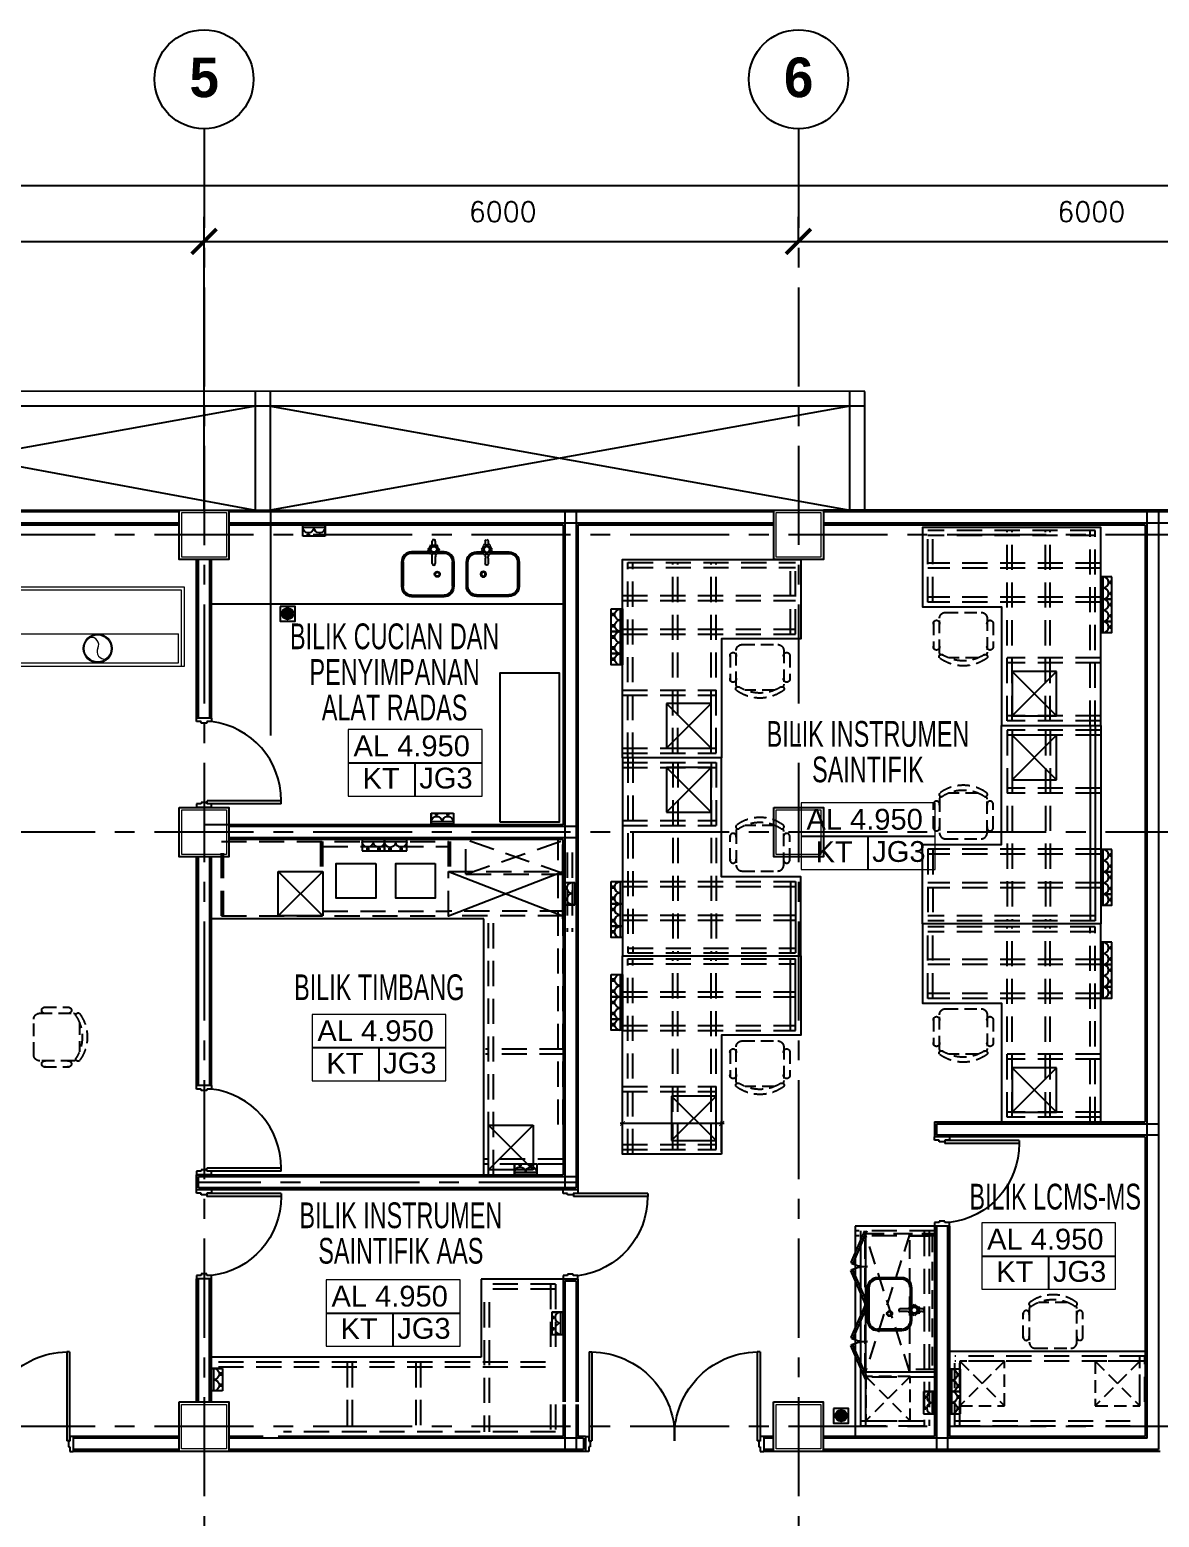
# Model space of a CAD drawing. Header units: millimetres. Extents: x 401562 to 564367, y -269451 to 12039.
# Drawn here: x 492733 to 504133, y -164679 to -149667 of the extents above; entities that cross this region are included whole.
import ezdxf

# ---------------------------------------------------------------- set-up
doc = ezdxf.new("R2010")
doc.units = ezdxf.units.MM
doc.header["$MEASUREMENT"] = 0
for name, pattern in [('CENTER', [2, 1.25, -0.25, 0.25, -0.25]), ('CENTERX2', [4, 2.5, -0.5, 0.5, -0.5]), ('DASHED', [19.05, 12.7, -6.35]), ('HIDDEN', [0.375, 0.25, -0.125])]:
    doc.linetypes.add(name, pattern=pattern)
for name, color, linetype, lineweight in [('A-DOOR', 1, 'Continuous', 9), ('A-FLOR-OTLN', 6, 'Continuous', 9), ('TEXT', 7, 'Continuous', 9)]:
    doc.layers.add(name, color=color, linetype=linetype, lineweight=lineweight)
for name, color, linetype in [('Bomba', 1, 'Continuous'), ('C-door', 1, 'Continuous'), ('D1-winglass', 131, 'Continuous'), ('G-bubble', 7, 'Continuous'), ('G2-text', 3, 'Continuous'), ('GRID', 9, 'Continuous'), ('GRID LINE', 252, 'Continuous'), ('Hatch-wall', 240, 'Continuous'), ('KODING', 7, 'Continuous'), ('LINE', 1, 'Continuous'), ('PERABUT', 7, 'HIDDEN'), ('ROOF1', 7, 'Continuous'), ('SILING', 8, 'Continuous'), ('TANGGA', 7, 'Continuous'), ('VPORT', 2, 'Continuous'), ('WALL', 3, 'Continuous')]:
    doc.layers.add(name, color=color, linetype=linetype)
doc.layers.get('VPORT').off()
doc.styles.add('ARIAL', font='arial.ttf', dxfattribs={"width": 0.65, "height": 1.6})
doc.styles.add('ROMANS', font='romans.shx', dxfattribs={"height": 200})
doc.styles.add('S100-200H', font='romans.shx', dxfattribs={"width": 0.75, "height": 200})
doc.styles.get("Standard").update_dxf_attribs({"font": 'arial.ttf'})
doc.styles.add('TECHNICBOLD', font='teb_____.pfb', dxfattribs={"height": 300})
doc.dimstyles.new('1', dxfattribs={"dimtxt": 200, "dimasz": 100, "dimexe": 50, "dimexo": 25, "dimgap": 50, "dimtad": 0, "dimtoh": 1, "dimdec": 0, "dimzin": 0, "dimdsep": 46, "dimtxsty": 'ARIAL', "dimblk": 'ARCHTICK', "dimcen": 0.09, "dimdle": 50, "dimclrd": 250, "dimclre": 250, "dimclrt": 256, "dimadec": 0, "dimazin": 0, "dimtfac": 1, "dimtdec": 0, "dimtofl": 0, "dimtmove": 0, "dimatfit": 3, "dimfxl": 1, "dimtolj": 1, "dimtzin": 0, "dimarcsym": 0})
doc.dimstyles.new('DIM-100', dxfattribs={"dimtxt": 200, "dimasz": 300, "dimexe": 200, "dimexo": 50, "dimgap": 100, "dimtad": 1, "dimtoh": 1, "dimdec": 0, "dimzin": 0, "dimdsep": 46, "dimtxsty": 'S100-200H', "dimcen": 0.09, "dimclrt": 2, "dimadec": 0, "dimazin": 0, "dimtfac": 1, "dimtdec": 0, "dimtix": 1, "dimtofl": 0, "dimtmove": 0, "dimatfit": 3, "dimfxl": 1, "dimtolj": 1, "dimtzin": 0, "dimarcsym": 0})

# ---------------------------------------------------------------- blocks, each defined once
blk = doc.blocks.new('A$C38130348')
at = {"layer": 'PERABUT', "color": 9, "linetype": 'DASHED', "ltscale": 10}
for p, q in [((437, 603, 163082), (182, 603, 163082)), ((80, 451, 163082), (80, 153, 163082)), ((480, 542, 163082), (140, 542, 163082)), ((540, 122, 163082), (540, 482, 163082)), ((140, 62, 163082), (480, 62, 163082)), ((437, 1, 163082), (182, 1, 163082))]:
    blk.add_line(p, q, dxfattribs=at)
for centre, radius, start, end in [((191, 572, 163082), 31.2, 73.7398, 286.2602), ((429, 572, 163082), 31.2, 253.7398, 106.2602), ((400, 302, 163082), 400, 143.1301, 216.8699), ((444, 302, 163082), 393, 147.5758, 212.4242), ((93, 524, 163082), 21.9, 327.9726, 126.6901), ((140, 482, 163082), 60, 90, 117.5844), ((480, 482, 163082), 60, 0, 90), ((93, 80, 163082), 21.9, 233.3099, 32.0274), ((140, 122, 163082), 60, 242.4156, 270), ((191, 31, 163082), 31.2, 73.7398, 286.2602), ((429, 31, 163082), 31.2, 253.7398, 106.2602), ((480, 122, 163082), 60, 270, 0)]:
    blk.add_arc(centre, radius, start, end, dxfattribs=at)
blk = doc.blocks.new('_ArchTick')
at = {"color": 0, "linetype": 'ByBlock', "const_width": 0.15}
blk.add_lwpolyline([(-0.5, -0.5), (0.5, 0.5)], dxfattribs=at)
blk = doc.blocks.new('*D518')
at = {"color": 250, "lineweight": -2, "ltscale": 250, "transparency": 16777216}
for p, q in [((499741, -160706), (498691, -160706)), ((498716, -160990), (498716, -160681))]:
    blk.add_line(p, q, dxfattribs=at)
at = {"color": 250, "linetype": 'CENTERX2', "lineweight": -2, "ltscale": 250, "transparency": 16777216}
blk.add_line((499716, -160990), (499716, -160681), dxfattribs=at)
at = {"color": 250, "lineweight": -2, "ltscale": 250, "transparency": 16777216, "xscale": 50, "yscale": 50, "zscale": 50, "rotation": 180}
blk.add_blockref('_ArchTick', (498716, -160706), dxfattribs=at)
at = {"color": 250, "lineweight": -2, "ltscale": 250, "transparency": 16777216, "xscale": 50, "yscale": 50, "zscale": 50}
blk.add_blockref('_ArchTick', (499716, -160706), dxfattribs=at)
at = {"ltscale": 250, "transparency": 16777216, "insert": (499216, -160655), "char_height": 1.6, "attachment_point": 5, "style": 'ARIAL'}
blk.add_mtext('\\A1;1000', dxfattribs=at)
blk = doc.blocks.new('900DOOR')
at = {"layer": 'C-door', "color": 12}
for p, q in [((-67, 855), (-67, 105)), ((-37, 855), (-67, 855)), ((-37, 855), (-37, 150)), ((-900, 150), (-865, 150)), ((-900, 150), (-900, 0)), ((-865, 150), (-865, 103)), ((-865, 103), (-850, 103)), ((-865, 47), (-865, 0)), ((-850, 47), (-865, 47)), ((-850, 103), (-850, 47)), ((-37, 105), (-67, 105)), ((-50, 103), (-50, 47)), ((-35, 103), (-50, 103)), ((-50, 47), (-35, 47)), ((-37, 150), (-37, 105)), ((0, 150), (-35, 150)), ((-35, 150), (-35, 103)), ((-35, 47), (-35, 0)), ((-35, 0), (0, 0)), ((0, 150), (0, 150)), ((0, 150), (0, 0)), ((-865, 0), (-900, 0))]:
    blk.add_line(p, q, dxfattribs=at)
at = {"layer": 'Hatch-wall', "color": 1, "ltscale": 2}
blk.add_arc((-72, 54), 799, 89.6306, 173.0743, dxfattribs=at)
blk = doc.blocks.new('A$C759720D0')
at = {"layer": 'PERABUT', "color": 9, "linetype": 'Continuous'}
for p, q in [((228, 531), (472, 531)), ((228, 516), (472, 516)), ((125, 243), (125, 429)), ((140, 237), (140, 429)), ((560, 429), (560, 102)), ((575, 429), (575, 102)), ((54, 221), (15, 221)), ((17, 190), (54, 190)), ((125, 102), (125, 168)), ((140, 102), (140, 174)), ((243, 221), (189, 221)), ((189, 190), (243, 190)), ((472, 15), (228, 15)), ((472, 0), (228, 0))]:
    blk.add_line(p, q, dxfattribs=at)
at = {"layer": 'PERABUT', "color": 9, "linetype": 'Continuous', "extrusion": (0, 0, -1)}
for centre, major_axis, start_param, end_param in [((228, 429), (-93.7, 41.6), -0.412331, 1.152921), ((228, 429), (61.8, 61.8), 3.926991, 5.497787), ((472, 429), (-72.5, 72.5), 0.785398, 2.356194), ((472, 429), (-61.8, 61.8), 0.785398, 2.356194), ((15, 205), (10.7, 10.7), 3.926991, 5.497787), ((15, 205), (10.7, 10.7), 2.230698, 3.801495), ((40, 310), (53.5, 53.5), 1.437805, 2.227387), ((-20, 205), (53.5, 53.5), 0.390607, 1.180189), ((40, 101), (-59.5, 46.7), 1.034013, 1.823595), ((100, 205), (24.7, 24.7), 2.356194490132813, 8.6393797973124), ((100, 205), (-20.6, 20.6), 3.926991, 10.210176), ((161, 310), (53.5, 53.5), 2.485002, 3.274584), ((161, 101), (68.3, 32.5), 4.238087, 5.027669), ((221, 205), (-53.5, 53.5), 5.102996, 5.892578), ((183, 329), (13, 108), 2.967954, 3.350417), ((183, 82), (107, 20), 4.56448, 4.946943), ((243, 205), (10.7, 10.7), -0.785398, 2.356194), ((350, 170), (19.1, 19.1), 2.356194489958796, 8.639379797138382), ((350, 170), (14.1, 14.1), 2.356194490057891, 8.639379797237478), ((228, 102), (-102, 7), 4.645773, 6.214994), ((228, 102), (61.8, 61.8), 2.356194, 3.926991), ((472, 102), (-72.5, 72.5), 2.356194, 3.926991), ((472, 102), (-61.8, 61.8), 2.356194, 3.926991)]:
    blk.add_ellipse(centre, major_axis=major_axis, ratio=1, start_param=start_param, end_param=end_param, dxfattribs=at)
blk = doc.blocks.new('A$C1B260A29')
at = {"color": 251, "linetype": 'DASHED', "ltscale": 200}
for p, q in [((450, 450), (0, 450)), ((450, 0), (0, 450)), ((0, 0), (450, 450)), ((0, 450), (0, 0)), ((450, 0), (450, 450)), ((0, 0), (450, 0))]:
    blk.add_line(p, q, dxfattribs=at)
blk = doc.blocks.new('A$C1D291586')
at = {"color": 141}
for p, q in [((147, 564, 163082), (34, 564, 163082)), ((34, 564, 163082), (34, 338, 163082)), ((56, 564, 163082), (56, 338, 163082)), ((113, 507, 163082), (147, 507, 163082)), ((130, 525, 163082), (130, 490, 163082)), ((147, 338, 163082), (147, 564, 163082)), ((34, 338, 163082), (147, 338, 163082)), ((147, 338, 163082), (34, 338, 163082)), ((34, 338, 163082), (34, 113, 163082)), ((56, 338, 163082), (56, 113, 163082)), ((113, 394, 163082), (147, 394, 163082)), ((130, 412, 163082), (130, 377, 163082)), ((147, 113, 163082), (147, 338, 163082)), ((113, 282, 163082), (147, 282, 163082)), ((113, 169, 163082), (147, 169, 163082)), ((130, 299, 163082), (130, 264, 163082)), ((130, 187, 163082), (130, 152, 163082)), ((34, 113, 163082), (147, 113, 163082)), ((56, 113, 163082), (56, 0, 163082)), ((113, 56, 163082), (147, 56, 163082)), ((130, 74, 163082), (130, 39, 163082))]:
    blk.add_line(p, q, dxfattribs=at)
at = {"color": 141, "elevation": 163082}
blk.add_lwpolyline([(34, 0), (147, 0), (147, 113), (34, 113)], close=True, dxfattribs=at)
at = {"color": 141}
for centre in [(56, 507, 163082), (56, 394, 163082), (56, 282, 163082), (56, 169, 163082), (56, 56, 163082)]:
    blk.add_arc(centre, 56.4, 270, 90, dxfattribs=at)
blk = doc.blocks.new('A$C22D05862')
at = {"color": 141}
for p, q in [((0, 34, 163082), (0, 147, 163082)), ((0, 147, 163082), (225, 147, 163082)), ((225, 56, 163082), (0, 56, 163082)), ((225, 34, 163082), (0, 34, 163082)), ((74, 130, 163082), (39, 130, 163082)), ((56, 113, 163082), (56, 147, 163082)), ((187, 130, 163082), (152, 130, 163082)), ((169, 113, 163082), (169, 147, 163082)), ((225, 34, 163082), (225, 147, 163082)), ((225, 147, 163082), (451, 147, 163082)), ((225, 147, 163082), (225, 34, 163082)), ((451, 56, 163082), (225, 56, 163082)), ((451, 34, 163082), (225, 34, 163082)), ((299, 130, 163082), (264, 130, 163082)), ((282, 113, 163082), (282, 147, 163082)), ((412, 130, 163082), (377, 130, 163082)), ((394, 113, 163082), (394, 147, 163082)), ((451, 147, 163082), (451, 34, 163082))]:
    blk.add_line(p, q, dxfattribs=at)
for centre in [(56, 56, 163082), (169, 56, 163082), (282, 56, 163082), (394, 56, 163082)]:
    blk.add_arc(centre, 56.4, 0, 180, dxfattribs=at)
blk = doc.blocks.new('A$C3B5D5729')
at = {"color": 141}
for p, q in [((113, 225, 288527), (0, 225, 288527)), ((0, 225, 288527), (0, 0, 288527)), ((0, 225, 288527), (113, 225, 288527)), ((34, 169, 288527), (0, 169, 288527)), ((17, 152, 288527), (17, 186, 288527)), ((90, 0, 288527), (90, 225, 288527)), ((113, 0, 288527), (113, 225, 288527)), ((34, 56, 288527), (0, 56, 288527)), ((17, 39, 288527), (17, 74, 288527)), ((0, 0, 288527), (113, 0, 288527))]:
    blk.add_line(p, q, dxfattribs=at)
for centre in [(90, 169, 288527), (90, 56, 288527)]:
    blk.add_arc(centre, 56.4, 90, 270, dxfattribs=at)
blk = doc.blocks.new('A$C2DE34CE9')
at = {"color": 8, "linetype": 'DASHED', "ltscale": 10}
for p, q in [((450, 450, -46000), (0, 450, -46000)), ((0, 450, -46000), (450, 0, -46000)), ((450, 450, -46000), (0, 0, -46000)), ((0, 450, -46000), (0, 0, -46000)), ((450, 0, -46000), (450, 450, -46000)), ((0, 0, -46000), (450, 0, -46000))]:
    blk.add_line(p, q, dxfattribs=at)
blk = doc.blocks.new('A$C6EEF3350')
at = {"color": 8, "linetype": 'DASHED', "ltscale": 15}
for p, q in [((0, 0, 288527), (0, 1400, 288527)), ((0, 1400, 288527), (700, 1400, 288527)), ((450, 1400, 288527), (0, 0, 288527)), ((450, 0, 288527), (0, 1400, 288527)), ((450, 0, 288527), (450, 1400, 288527)), ((450, 1375, 288527), (700, 1375, 288527)), ((675, 1400, 288527), (675, 0, 288527)), ((700, 1400, 288527), (700, 0, 288527)), ((700, 0, 288527), (0, 0, 288527)), ((700, 25, 288527), (450, 25, 288527))]:
    blk.add_line(p, q, dxfattribs=at)
blk = doc.blocks.new('P9')
at = {"layer": 'C-door', "color": 12}
for p, q in [((532183, 332523), (533083, 332523)), ((532183, 332523), (532183, 332493)), ((533038, 332560), (533038, 332560)), ((533038, 332560), (533188, 332560)), ((533038, 332560), (533038, 332525)), ((533038, 332525), (533085, 332525)), ((533083, 332523), (533083, 332493)), ((533085, 332525), (533085, 332510)), ((533141, 332525), (533188, 332525)), ((533141, 332510), (533141, 332525)), ((533188, 332525), (533188, 332560)), ((532183, 332493), (533083, 332493)), ((533085, 332510), (533141, 332510)), ((532183, 330827), (533083, 330827)), ((532183, 330797), (532183, 330827)), ((532183, 330797), (533083, 330797)), ((533038, 330760), (533038, 330795)), ((533038, 330795), (533085, 330795)), ((533038, 330760), (533038, 330760)), ((533038, 330760), (533188, 330760)), ((533083, 330797), (533083, 330827)), ((533085, 330810), (533141, 330810)), ((533085, 330795), (533085, 330810)), ((533085, 330795), (533085, 330810)), ((533141, 330810), (533141, 330795)), ((533141, 330795), (533188, 330795)), ((533188, 330795), (533188, 330760))]:
    blk.add_line(p, q, dxfattribs=at)
at = {"layer": 'Hatch-wall', "color": 1, "ltscale": 2}
for centre, start, end in [((533034, 332510), 181.13, 273.2981), ((533034, 330810), 86.7019, 178.87)]:
    blk.add_arc(centre, 851, start, end, dxfattribs=at)
blk = doc.blocks.new('A$C5EC43A5D')
at = {"layer": 'A-DOOR', "color": 1, "ltscale": 250}
for p, q in [((1800, 800, 163082), (0, 800, 163082)), ((0, 800, 163082), (0, 0, 163082)), ((32, 800, 163082), (32, 32, 163082)), ((1739, 765, 163082), (61, 765, 163082)), ((61, 765, 163082), (61, 474, 163082)), ((1739, 765, 163082), (1739, 474, 163082)), ((1767, 800, 163082), (1767, 32, 163082)), ((1800, 800, 163082), (1800, 0, 163082)), ((1739, 474, 163082), (61, 474, 163082)), ((32, 32, 163082), (1767, 32, 163082)), ((0, 0, 163082), (1800, 0, 163082))]:
    blk.add_line(p, q, dxfattribs=at)
at = {"layer": 'A-DOOR', "color": 9, "ltscale": 250}
for radius in [146, 136]:
    blk.add_circle((876, 620, 163082), radius, dxfattribs=at)
for centre, start, end in [((807, 652, 163082), 332.9031, 100.2852), ((941, 583, 163082), 152.9031, 280.2852)]:
    blk.add_arc(centre, 75.3, start, end, dxfattribs=at)
blk = doc.blocks.new('*D519')
at = {"layer": 'Bomba', "color": 1, "lineweight": -2, "ltscale": 75, "transparency": 16777216}
for p, q in [((468393, -154265), (468393, -150988)), ((520592, -154265), (520592, -150988)), ((468143, -151238), (520842, -151238))]:
    blk.add_line(p, q, dxfattribs=at)
at = {"layer": 'Bomba', "color": 1, "lineweight": -2, "ltscale": 75, "transparency": 16777216, "xscale": 250, "yscale": 250, "zscale": 250, "rotation": 180}
blk.add_blockref('_ArchTick', (468393, -151238), dxfattribs=at)
at = {"layer": 'Bomba', "color": 1, "lineweight": -2, "ltscale": 75, "transparency": 16777216, "xscale": 250, "yscale": 250, "zscale": 250}
blk.add_blockref('_ArchTick', (520592, -151238), dxfattribs=at)
at = {"layer": 'Bomba', "color": 3, "ltscale": 75, "transparency": 16777216, "insert": (488416, -150938), "char_height": 200, "width": 885.71, "attachment_point": 5, "style": 'ROMANS'}
blk.add_mtext('\\A1;52200', dxfattribs=at)
blk = doc.blocks.new('*D528')
at = {"layer": 'Bomba', "color": 1, "lineweight": -2, "ltscale": 75, "transparency": 16777216}
for p, q in [((494492, -151804), (494492, -151554)), ((500492, -151804), (500492, -151554)), ((494242, -151804), (500742, -151804))]:
    blk.add_line(p, q, dxfattribs=at)
at = {"layer": 'Bomba', "color": 1, "lineweight": -2, "ltscale": 75, "transparency": 16777216, "xscale": 250, "yscale": 250, "zscale": 250, "rotation": 180}
blk.add_blockref('_ArchTick', (494492, -151804), dxfattribs=at)
at = {"layer": 'Bomba', "color": 1, "lineweight": -2, "ltscale": 75, "transparency": 16777216, "xscale": 250, "yscale": 250, "zscale": 250}
blk.add_blockref('_ArchTick', (500492, -151804), dxfattribs=at)
at = {"layer": 'Bomba', "color": 3, "ltscale": 75, "transparency": 16777216, "insert": (497507, -151504), "char_height": 200, "attachment_point": 5, "style": 'ROMANS'}
blk.add_mtext('\\A1;6000', dxfattribs=at)
blk = doc.blocks.new('*D529')
at = {"layer": 'Bomba', "color": 1, "lineweight": -2, "ltscale": 75, "transparency": 16777216}
for p, q in [((506492, -151297), (506492, -152054)), ((500492, -151576), (500492, -151554)), ((500242, -151804), (506742, -151804))]:
    blk.add_line(p, q, dxfattribs=at)
at = {"layer": 'Bomba', "color": 1, "lineweight": -2, "ltscale": 75, "transparency": 16777216, "xscale": 250, "yscale": 250, "zscale": 250, "rotation": 180}
blk.add_blockref('_ArchTick', (500492, -151804), dxfattribs=at)
at = {"layer": 'Bomba', "color": 1, "lineweight": -2, "ltscale": 75, "transparency": 16777216, "xscale": 250, "yscale": 250, "zscale": 250}
blk.add_blockref('_ArchTick', (506492, -151804), dxfattribs=at)
at = {"layer": 'Bomba', "color": 3, "ltscale": 75, "transparency": 16777216, "insert": (503447, -151504), "char_height": 200, "attachment_point": 5, "style": 'ROMANS'}
blk.add_mtext('\\A1;6000', dxfattribs=at)
blk = doc.blocks.new('*D640')
at = {"layer": 'Bomba', "color": 1, "lineweight": -2, "ltscale": 75, "transparency": 16777216}
for p, q in [((488493, -154265), (488493, -151554)), ((494492, -154515), (494492, -151554)), ((488243, -151804), (494742, -151804))]:
    blk.add_line(p, q, dxfattribs=at)
at = {"layer": 'Bomba', "color": 1, "lineweight": -2, "ltscale": 75, "transparency": 16777216, "xscale": 250, "yscale": 250, "zscale": 250, "rotation": 180}
blk.add_blockref('_ArchTick', (488493, -151804), dxfattribs=at)
at = {"layer": 'Bomba', "color": 1, "lineweight": -2, "ltscale": 75, "transparency": 16777216, "xscale": 250, "yscale": 250, "zscale": 250}
blk.add_blockref('_ArchTick', (494492, -151804), dxfattribs=at)
at = {"layer": 'Bomba', "color": 3, "ltscale": 75, "transparency": 16777216, "insert": (491507, -151504), "char_height": 200, "width": 695.24, "attachment_point": 5, "style": 'ROMANS'}
blk.add_mtext('\\A1;6000', dxfattribs=at)

msp = doc.modelspace()

# ---------------------------------------------------------------- hatches: boundary and pattern name
at = {"layer": 'ROOF1'}
h = msp.add_hatch(dxfattribs=at)
h.set_pattern_fill('ANSI31', color=9, scale=100, angle=450, style=0)
h.set_pattern_definition([(315, (474711.988, -112768.515), (8.8388348, 8.8388348), [])])
edge = h.paths.add_edge_path()
edge.add_arc((495336.1, -155560.3), 50, 0, 360)
h = msp.add_hatch(dxfattribs=at)
h.set_pattern_fill('ANSI31', color=9, scale=100, angle=450, style=0)
h.set_pattern_definition([(315, (480298.41, -120862.108), (8.8388348, 8.8388348), [])])
edge = h.paths.add_edge_path()
edge.add_arc((500922.5, -163653.9), 50, 0, 360)

# ---------------------------------------------------------------- linework, layer by layer
at = {"color": 9, "linetype": 'DASHED', "ltscale": 20}
for p, q in [((503487.2, -154719.8), (501797.2, -154719.8)), ((501797.2, -155442.6), (501797.2, -154719.8)), ((503487.2, -154769.8), (501797.2, -154769.8)), ((501847.2, -155442.6), (501847.2, -154719.8)), ((502597.2, -156642.6), (502597.2, -154719.8)), ((502647.2, -156642.6), (502647.2, -154719.8)), ((502983.8, -156642.6), (502983.8, -154719.8)), ((503033.8, -156642.6), (503033.8, -154719.8)), ((503437.2, -156689.8), (503437.2, -154719.8)), ((503487.2, -156689.8), (503487.2, -154719.8)), ((498770.6, -155044.9), (500460.6, -155044.9)), ((498770.6, -157014.9), (498770.6, -155044.9)), ((498820.6, -157014.9), (498820.6, -155044.9)), ((499224, -156967.7), (499224, -155044.9)), ((499274, -156967.7), (499274, -155044.9)), ((499610.6, -156967.7), (499610.6, -155044.9)), ((499660.6, -156967.7), (499660.6, -155044.9)), ((500410.6, -155767.7), (500410.6, -155044.9)), ((500460.6, -155767.7), (500460.6, -155044.9)), ((503542.2, -155052.1), (501797.2, -155052.1)), ((498770.6, -155094.9), (500460.6, -155094.9)), ((503542.2, -155102.1), (501797.2, -155102.1)), ((498715.6, -155377.2), (500460.6, -155377.2)), ((498715.6, -155427.2), (500460.6, -155427.2)), ((503542.2, -155392.6), (501797.2, -155392.6)), ((503542.2, -155442.6), (501797.2, -155442.6)), ((498715.6, -155717.7), (500460.6, -155717.7)), ((498715.6, -155767.7), (500460.6, -155767.7)), ((503542.2, -156006.9), (502597.2, -156006.9)), ((503542.2, -156056.9), (502597.2, -156056.9)), ((498715.6, -156332), (499660.6, -156332)), ((498715.6, -156382), (499660.6, -156382)), ((503542.2, -156592.6), (502597.2, -156592.6)), ((503542.2, -156642.6), (502597.2, -156642.6)), ((502597.2, -156737.1), (502597.2, -158659.8)), ((503542.2, -156737.1), (502597.2, -156737.1)), ((503542.2, -156787.1), (502597.2, -156787.1)), ((502647.2, -156737.1), (502647.2, -158659.8)), ((502983.8, -156737.1), (502983.8, -158659.8)), ((503033.8, -156737.1), (503033.8, -158659.8)), ((498715.6, -156917.7), (499660.6, -156917.7)), ((498715.6, -156967.7), (499660.6, -156967.7)), ((498770.5, -157014.9), (498770.5, -158984.9)), ((498820.5, -157014.9), (498820.5, -158984.9)), ((498715.5, -157062.2), (499660.5, -157062.2)), ((498715.5, -157112.2), (499660.5, -157112.2)), ((499223.9, -157062.2), (499223.9, -158984.9)), ((499273.9, -157062.2), (499273.9, -158984.9)), ((499610.5, -157062.2), (499610.5, -158984.9)), ((499660.5, -157062.2), (499660.5, -158984.9)), ((503542.2, -157322.8), (502597.2, -157322.8)), ((503542.2, -157372.8), (502597.2, -157372.8)), ((498715.5, -157647.9), (499660.5, -157647.9)), ((498715.5, -157697.9), (499660.5, -157697.9)), ((494667.2, -157860.5), (496959.5, -157860.5)), ((494667.2, -158611.4), (494667.2, -157860.5)), ((494687.2, -158611.4), (494687.2, -157860.5)), ((495669.7, -158110.3), (495669.7, -157860.5)), ((495689.7, -158110.3), (495689.7, -157860.5)), ((495689.7, -157910.5), (496959.5, -157910.5)), ((496959.5, -158110.3), (496959.5, -157860.5)), ((496979.5, -158110.3), (496979.5, -157860.5)), ((498134.7, -158190.7), (497134.7, -157840.7)), ((497134.7, -158190.7), (498134.7, -157840.7)), ((497134.7, -158190.7), (497134.7, -157840.7)), ((498065.2, -160715.9), (498065.2, -157840.3)), ((498115.2, -160715.9), (498115.2, -157840.3)), ((498157.2, -157971.7), (498157.2, -158771.7)), ((498207.2, -157971.7), (498207.2, -158771.7)), ((503542.2, -157937.1), (501797.2, -157937.1)), ((501797.2, -157937.1), (501797.2, -158659.8)), ((503542.2, -157987.1), (501797.2, -157987.1)), ((501847.2, -157937.1), (501847.2, -158659.8)), ((497134.7, -158190.7), (498134.7, -158190.7)), ((498715.5, -158262.2), (500460.5, -158262.2)), ((498715.5, -158312.2), (500460.5, -158312.2)), ((503542.2, -158277.6), (501797.2, -158277.6)), ((503542.2, -158327.6), (501797.2, -158327.6)), ((494667.2, -158611.4), (496959.5, -158611.4)), ((495689.7, -158561.4), (496959.5, -158561.4)), ((498134.9, -158561.4), (496959.5, -158561.4)), ((497363.8, -161223.8), (497363.8, -158561)), ((497413.8, -161223.9), (497413.8, -158561)), ((498715.5, -158602.7), (500460.5, -158602.7)), ((498715.5, -158652.7), (500460.5, -158652.7)), ((503487.2, -158609.8), (501797.2, -158609.8)), ((503487.2, -158659.8), (501797.2, -158659.8)), ((503487.2, -158719.8), (501797.2, -158719.8)), ((501797.2, -159442.6), (501797.2, -158719.8)), ((503487.2, -158769.8), (501797.2, -158769.8)), ((501847.2, -159442.6), (501847.2, -158719.8)), ((502597.2, -160642.6), (502597.2, -158719.8)), ((502647.2, -160642.6), (502647.2, -158719.8)), ((502983.8, -160642.6), (502983.8, -158719.8)), ((503033.8, -160642.6), (503033.8, -158719.8)), ((503437.2, -160689.8), (503437.2, -158719.8)), ((503487.2, -160689.8), (503487.2, -158719.8)), ((498770.5, -158934.9), (500460.5, -158934.9)), ((498770.5, -158984.9), (500460.5, -158984.9)), ((498770.5, -159044.9), (500460.5, -159044.9)), ((498770.5, -161014.9), (498770.5, -159044.9)), ((498770.5, -159094.9), (500460.5, -159094.9)), ((498820.5, -161014.9), (498820.5, -159044.9)), ((499223.9, -160967.7), (499223.9, -159044.9)), ((499273.9, -160967.7), (499273.9, -159044.9)), ((499610.5, -160967.7), (499610.5, -159044.9)), ((499660.5, -160967.7), (499660.5, -159044.9)), ((503542.2, -159052.1), (501797.2, -159052.1)), ((503542.2, -159102.1), (501797.2, -159102.1)), ((498715.5, -159377.2), (500460.5, -159377.2)), ((498715.5, -159427.2), (500460.5, -159427.2)), ((503542.2, -159392.6), (501797.2, -159392.6)), ((503542.2, -159442.6), (501797.2, -159442.6)), ((498715.5, -159717.7), (500460.5, -159717.7)), ((498715.5, -159767.7), (500460.5, -159767.7)), ((498132.2, -159955.6), (497332.2, -159955.6)), ((498132.2, -160005.6), (497332.2, -160005.6)), ((503542.2, -160006.9), (502597.2, -160006.9)), ((503542.2, -160056.9), (502597.2, -160056.9)), ((498715.5, -160332), (499660.5, -160332)), ((498715.5, -160382), (499660.5, -160382)), ((503542.2, -160592.6), (502597.2, -160592.6)), ((503542.2, -160642.6), (502597.2, -160642.6)), ((498715.5, -160917.7), (499660.5, -160917.7)), ((498113.8, -161067.2), (497313.8, -161067.2)), ((498715.5, -160967.7), (499660.5, -160967.7)), ((498113.8, -161117.2), (497313.8, -161117.2)), ((501760.6, -161790.3), (501760.6, -163757.8)), ((501810.6, -161790.3), (501810.6, -163757.8)), ((497990.6, -162326.2), (497990.6, -163040)), ((498040.6, -162326.2), (498040.6, -163040)), ((497319.3, -162509.7), (497319.3, -163817.7)), ((497369.3, -162509.7), (497369.3, -163817.7)), ((495937.5, -163114.6), (495937.5, -163817.7)), ((495987.5, -163114.6), (495987.5, -163817.7)), ((496628.4, -163114.6), (496628.4, -163817.7)), ((496678.4, -163114.6), (496678.4, -163817.7)), ((502070.6, -163757.8), (502070.6, -163055)), ((502120.6, -163757.8), (502120.6, -163055)), ((503936.3, -163514.9), (503936.3, -163055)), ((503986.3, -163514.9), (503986.3, -163055)), ((497990.6, -163540), (497990.6, -163864.9)), ((498040.6, -163540), (498040.6, -163864.9)), ((501120.6, -163707.8), (501810.6, -163707.8)), ((501120.6, -163757.8), (501810.6, -163757.8)), ((502070.6, -163707.8), (503841.2, -163707.8)), ((502070.6, -163757.8), (503841.2, -163757.8))]:
    msp.add_line(p, q, dxfattribs=at)
at = {"color": 9, "linetype": 'DASHED', "ltscale": 250}
for p, q in [((503437.2, -156689.8), (503437.2, -158659.8)), ((503487.2, -156689.8), (503487.2, -158659.8)), ((500410.5, -158262.2), (500410.5, -158984.9)), ((500460.5, -158262.2), (500460.5, -158984.9)), ((500410.5, -159767.7), (500410.5, -159044.9)), ((500460.5, -159767.7), (500460.5, -159044.9))]:
    msp.add_line(p, q, dxfattribs=at)
at = {"color": 251, "linetype": 'DASHED', "ltscale": 250}
for p, q in [((496959.5, -158110.3), (496959.5, -157860.5)), ((498114.6, -158641.3), (498114.6, -157890.4)), ((496959.5, -158611.4), (498114.6, -158161.4)), ((496959.5, -158161.4), (498114.6, -158611.4)), ((501170.6, -163757.8), (501170.6, -161790.3))]:
    msp.add_line(p, q, dxfattribs=at)
at = {"color": 9}
for p, q in [((501159.6, -161790.3), (501021.3, -162109.8)), ((501182.4, -161790.3), (501040.5, -162118.1)), ((501120.6, -163757.8), (501120.6, -161790.3)), ((501040.5, -162118.1), (501021.3, -162109.8)), ((501040.5, -162182.4), (501021.3, -162190.7)), ((501167.7, -162528.7), (501021.3, -162190.7)), ((501186.8, -162520.5), (501040.5, -162182.4)), ((501167.7, -162528.7), (501021.3, -162866.7)), ((501186.8, -162537), (501040.5, -162875)), ((501167.7, -162528.7), (501186.8, -162520.5)), ((501167.7, -162528.7), (501186.8, -162537)), ((501040.5, -162875), (501021.3, -162866.7)), ((501040.5, -162939.4), (501021.3, -162947.7)), ((501167.7, -163285.7), (501021.3, -162947.7)), ((501186.8, -163277.4), (501040.5, -162939.4)), ((501167.7, -163285.7), (501186.8, -163277.4))]:
    msp.add_line(p, q, dxfattribs=at)
at = {"color": 9, "linetype": 'DASHED', "ltscale": 20}
msp.add_lwpolyline([(496959.5, -158611.4), (496959.5, -158161.4), (498114.6, -158161.4), (498114.6, -158611.4)], close=True, dxfattribs=at)
for points in [[(501865.6, -161790.3), (501065.6, -161790.3)], [(501865.6, -161840.3), (501065.6, -161840.3)], [(498040.6, -162326.2), (497319.3, -162326.2)], [(498040.6, -162376.2), (497319.3, -162376.2)], [(497940, -163114.6), (494566.9, -163114.6)], [(497940, -163164.6), (494566.9, -163164.6)], [(503986.3, -163055), (502070.6, -163055)], [(503986.3, -163105), (502070.6, -163105)], [(501865.6, -163264.9), (501120.6, -163264.9)], [(498040.6, -163817.7), (495294.5, -163817.7)]]:
    msp.add_lwpolyline(points, dxfattribs=at)
at = {"color": 251, "linetype": 'DASHED', "ltscale": 250}
msp.add_lwpolyline([(501865.6, -163214.9), (501120.6, -163214.9)], dxfattribs=at)
at = {"color": 9}
for centre, start, end in [((501186.8, -161759.3), 246.5897, 270), ((501186.8, -162541.3), 90, 113.4103), ((501186.8, -162516.2), 246.5897, 270), ((501186.8, -163298.2), 90, 113.4103)]:
    msp.add_arc(centre, 391, start, end, dxfattribs=at)
at = {"layer": 'A-FLOR-OTLN', "color": 6, "linetype": 'Continuous', "ltscale": 12}
for points in [[(494267, -154539.9), (494718.1, -154539.9), (494718.1, -154989.9), (494267, -154989.9)], [(500267, -154539.9), (500718.1, -154539.9), (500718.1, -154989.9), (500267, -154989.9)], [(500267, -154539.9), (500718.1, -154539.9), (500718.1, -154989.9), (500267, -154989.9)], [(494267, -157539.9), (494718.1, -157539.9), (494718.1, -157989.9), (494267, -157989.9)], [(500267, -157539.9), (500718.1, -157539.9), (500718.1, -157989.9), (500267, -157989.9)], [(500267, -157539.9), (500718.1, -157539.9), (500718.1, -157989.9), (500267, -157989.9)], [(494266.3, -163539.9), (494717.4, -163539.9), (494717.4, -163989.9), (494266.3, -163989.9)], [(500266.3, -163540), (500717.4, -163540), (500717.4, -163990), (500266.3, -163990)]]:
    msp.add_lwpolyline(points, close=True, dxfattribs=at)
at = {"layer": 'G-bubble'}
for centre in [(494492, -150167.5), (500492, -150167.4)]:
    msp.add_circle(centre, 500, dxfattribs=at)
at = {"layer": 'GRID', "linetype": 'CENTER', "ltscale": 800}
for p, q in [((494492, -150667.4), (494491.7, -178764.9)), ((500492, -150667.3), (500491.7, -178764.9)), ((520591.9, -154764.9), (451392.6, -154764.9)), ((520591.9, -157764.9), (451392.6, -157764.9)), ((498265.2, -161301.2), (494434.9, -161301.2)), ((520591.9, -163764.9), (451392.6, -163764.9))]:
    msp.add_line(p, q, dxfattribs=at)
at = {"layer": 'GRID'}
for p, q in [((495011.9, -153466.4), (489161.7, -154514.9)), ((489161.9, -153437.5), (495011.8, -154514.9)), ((495161.8, -153466.4), (501011.7, -154514.9)), ((501011.8, -153466.9), (495161.8, -154514.9))]:
    msp.add_line(p, q, dxfattribs=at)
at = {"layer": 'GRID LINE', "color": 4, "ltscale": 250}
for p, q in [((497315.2, -158640.3), (494567.2, -158640.3)), ((497313.8, -158640.3), (497313.8, -161223.8)), ((501865.6, -161740.3), (501065.6, -161740.3)), ((501065.6, -161740.3), (501065.6, -163882.9)), ((498115.2, -162276.2), (497289.3, -162276.2)), ((497289.3, -162276.2), (497289.3, -163064.6)), ((503992.2, -163005.1), (502015.6, -163005.1)), ((497289.3, -163064.6), (494566.9, -163064.6))]:
    msp.add_line(p, q, dxfattribs=at)
for points in [[(502542.2, -156689.8), (503542.2, -156689.8), (503542.2, -154689.8), (501742.2, -154689.8), (501742.2, -155489.8), (502542.2, -155489.8)], [(499715.6, -157014.9), (498715.6, -157014.9), (498715.6, -155014.9), (500515.6, -155014.9), (500515.6, -155814.9), (499715.6, -155814.9)], [(497478.5, -157659.9), (498078.5, -157659.9), (498078.5, -156159.9), (497478.5, -156159.9)], [(502542.2, -156689.8), (503542.2, -156689.8), (503542.2, -158689.8), (501742.2, -158689.8), (501742.2, -157889.8), (502542.2, -157889.8)], [(499715.5, -157014.9), (498715.5, -157014.9), (498715.5, -159014.9), (500515.5, -159014.9), (500515.5, -158214.9), (499715.5, -158214.9)], [(502542.2, -160689.8), (503542.2, -160689.8), (503542.2, -158689.8), (501742.2, -158689.8), (501742.2, -159489.8), (502542.2, -159489.8)], [(499715.5, -161014.9), (498715.5, -161014.9), (498715.5, -159014.9), (500515.5, -159014.9), (500515.5, -159814.9), (499715.5, -159814.9)]]:
    msp.add_lwpolyline(points, close=True, dxfattribs=at)
msp.add_lwpolyline([(498115.2, -155464.9), (498115.2, -155464.9), (498115.2, -155464.9), (498115.2, -155464.9), (494567.2, -155464.9)], dxfattribs=at)
at = {"layer": 'KODING', "color": 1, "linetype": 'Continuous'}
for p, q in [((495947.8, -157065.3), (497298.3, -157065.3)), ((496623, -157400.6), (496623, -157065.3)), ((500519.3, -157806), (501869.8, -157806)), ((501194.5, -158141.3), (501194.5, -157806)), ((495583, -159940.2), (496933.5, -159940.2)), ((496258.2, -160275.5), (496258.2, -159940.2)), ((502342.8, -162043.6), (503693.2, -162043.6)), ((503018, -162378.9), (503018, -162043.6)), ((495725.3, -162618.7), (497075.8, -162618.7)), ((496400.5, -162954), (496400.5, -162618.7))]:
    msp.add_line(p, q, dxfattribs=at)
at = {"layer": 'KODING', "color": 7, "linetype": 'Continuous', "lineweight": 20}
for points in [[(497298.3, -157400.6), (497298.3, -156730), (495947.8, -156730), (495947.8, -157400.6)], [(501869.8, -158141.3), (501869.8, -157470.7), (500519.3, -157470.7), (500519.3, -158141.3)], [(496933.5, -160275.5), (496933.5, -159604.9), (495583, -159604.9), (495583, -160275.5)], [(503693.2, -162378.9), (503693.2, -161708.3), (502342.8, -161708.3), (502342.8, -162378.9)], [(497075.8, -162954), (497075.8, -162283.4), (495725.3, -162283.4), (495725.3, -162954)]]:
    msp.add_lwpolyline(points, close=True, dxfattribs=at)
at = {"layer": 'LINE', "color": 9, "linetype": 'Continuous', "ltscale": 2000}
for p, q in [((503992.2, -154664.9), (503992.2, -160689.9)), ((503992.2, -160840.3), (503992.2, -163864.9))]:
    msp.add_line(p, q, dxfattribs=at)
for points in [[(494242, -154514.9), (494743.1, -154514.9), (494743.1, -155014.9), (494242, -155014.9)], [(500242, -154514.9), (500743.1, -154514.9), (500743.1, -155014.9), (500242, -155014.9)], [(500242, -154514.9), (500743.1, -154514.9), (500743.1, -155014.9), (500242, -155014.9)], [(494242, -157514.9), (494743.1, -157514.9), (494743.1, -158014.9), (494242, -158014.9)], [(500242, -157514.9), (500743.1, -157514.9), (500743.1, -158014.9), (500242, -158014.9)], [(500242, -157514.9), (500743.1, -157514.9), (500743.1, -158014.9), (500242, -158014.9)], [(494241.3, -163514.9), (494742.4, -163514.9), (494742.4, -164014.9), (494241.3, -164014.9)], [(500241.3, -163515), (500742.4, -163515), (500742.4, -164015), (500241.3, -164015)]]:
    msp.add_lwpolyline(points, close=True, dxfattribs=at)
at = {"layer": 'LINE', "color": 1}
for points in [[(496226.3, -158081.1), (496226.3, -158431.1), (495826.3, -158431.1), (495826.3, -158081.1)], [(496826.3, -158081.1), (496826.3, -158431.1), (496426.3, -158431.1), (496426.3, -158081.1)]]:
    msp.add_lwpolyline(points, close=True, dxfattribs=at)
at = {"layer": 'ROOF1', "color": 9}
for points in [[(495260.5, -155486.7), (495260.5, -155636.7), (495410.5, -155636.7), (495410.5, -155486.7)], [(500846.9, -163580.3), (500846.9, -163730.3), (500996.9, -163730.3), (500996.9, -163580.3)]]:
    msp.add_lwpolyline(points, close=True, dxfattribs=at)
for centre, radius in [((495336.1, -155560.3), 58), ((495336.1, -155560.3), 50), ((500922.5, -163653.9), 58), ((500922.5, -163653.9), 50)]:
    msp.add_circle(centre, radius, dxfattribs=at)
at = {"layer": 'SILING', "color": 9}
for p, q in [((488743.1, -154514.9), (494242, -154514.9)), ((494743.1, -154514.9), (500242, -154514.9)), ((495164.7, -156790.3), (495164.7, -154532.9)), ((506242.1, -154514.9), (500743.1, -154514.9)), ((488743.1, -154664.9), (494242, -154664.9)), ((494743.1, -154664.9), (498115.2, -154664.9)), ((498115.2, -154664.9), (498115.2, -157690.3)), ((498265.2, -154664.9), (498265.2, -161374.5)), ((498265.2, -154664.9), (500242, -154664.9)), ((500743.1, -154664.9), (503992.2, -154664.9)), ((494417.2, -156614.9), (494417.2, -155014.9)), ((494567.2, -156614.9), (494567.2, -155014.9)), ((498115.2, -157690.3), (494491.9, -157690.3)), ((498115.2, -157840.3), (494743.1, -157840.3)), ((498115.2, -157840.3), (498115.2, -161224)), ((494416.9, -160323.3), (494417.2, -158014.9)), ((494566.9, -160323.3), (494567.2, -158014.9)), ((501865.6, -160689.5), (503992.2, -160689.9)), ((501865.6, -160689.5), (501865.6, -160840.3)), ((503992.2, -160840.3), (501865.6, -160840.3)), ((494416.9, -161223.3), (498115.2, -161224)), ((494416.9, -161374.5), (494416.9, -161223.3)), ((498265.2, -161374.5), (494416.9, -161374.5)), ((501865.6, -161740.3), (501865.6, -163864.9)), ((502015.6, -161740.3), (502015.6, -163864.9)), ((494416.9, -163514.9), (494416.9, -162274.5)), ((494566.9, -163514.9), (494566.9, -162274.5)), ((498115.2, -162275.1), (498115.2, -163515)), ((498265.2, -162275.1), (498115.2, -162275.1)), ((498265.2, -162275.1), (498265.2, -163515)), ((498115.2, -163540), (498115.2, -163864.9)), ((498265.2, -163540), (498265.2, -163864.9)), ((494241.3, -163865), (493172.6, -163865)), ((495089.3, -163865), (494742.4, -163865)), ((498115.2, -163864.9), (495239.6, -163865)), ((498340.6, -163864.9), (498265.2, -163864.9)), ((500241.3, -163864.9), (500140.6, -163864.9)), ((501865.6, -163864.9), (500742.4, -163864.9)), ((503992.2, -163864.9), (502015.6, -163864.9)), ((498340.6, -164014.9), (493172.6, -164014.9)), ((500241.3, -164015), (500140.6, -164015)), ((504142.2, -164014.9), (500742.4, -164015))]:
    msp.add_line(p, q, dxfattribs=at)
at = {"layer": 'TANGGA'}
for p, q in [((501161.8, -153316.9), (477011.9, -153314.9)), ((495011.8, -154514.9), (495011.9, -153316.4)), ((495161.8, -154514.9), (495161.9, -153316.4)), ((501011.7, -154514.9), (501011.8, -153316.9)), ((501161.7, -154514.9), (501161.8, -153316.9)), ((501161.8, -153466.9), (477011.9, -153464.9))]:
    msp.add_line(p, q, dxfattribs=at)
at = {"layer": 'WALL'}
for p, q in [((494242, -154532.9), (488743.1, -154532.9)), ((500242, -154532.9), (494743.1, -154532.9)), ((498133.2, -154532.9), (498133.2, -161356.5)), ((498247.2, -154532.9), (498247.2, -161356.5)), ((506242.1, -154532.9), (500743.1, -154532.9)), ((504010.2, -163882.9), (504010.2, -154532.9)), ((504124.2, -154532.9), (504124.2, -163996.9)), ((494242, -154646.9), (488743.1, -154646.9)), ((500242, -154646.9), (494743.1, -154646.9)), ((506242.1, -154646.3), (500743.1, -154646.3)), ((494435.2, -156614.9), (494435.2, -155014.9)), ((494549.2, -156614.9), (494549.2, -155014.9)), ((498247.6, -157708.3), (494743.1, -157708.3)), ((498247.6, -157822.3), (494743.1, -157822.3)), ((494435.2, -160323.3), (494435.2, -158014.9)), ((494549.2, -160323.3), (494549.2, -158014.9)), ((501883.6, -160707.5), (504124.2, -160707.9)), ((501883.6, -160707.5), (501883.6, -160822.3)), ((504124.2, -160822.3), (501883.6, -160822.3)), ((494434.9, -161241.3), (498247.2, -161242)), ((494434.9, -161356.5), (494434.9, -161241.3)), ((498247.2, -161356.5), (494434.9, -161356.5)), ((501883.6, -161740.3), (501883.6, -163996.9)), ((501997.6, -161740.3), (501997.6, -163996.9)), ((494434.9, -163514.9), (494434.9, -162274.5)), ((494548.9, -163514.9), (494548.9, -162274.5)), ((498133.2, -162294.1), (498133.2, -163515)), ((498133.2, -162294.1), (498247.2, -162294.1)), ((498247.2, -162294.1), (498247.2, -163515)), ((498133.2, -163540), (498133.2, -163998)), ((498247.2, -163540), (498247.2, -163998)), ((494241.3, -163882.9), (493172.6, -163882.9)), ((498322.6, -163882.9), (494742.4, -163882.9)), ((498322.6, -163882.9), (498322.6, -163996.9)), ((500241.3, -163882.9), (500140.6, -163882.9)), ((504010.2, -163882.9), (500742.4, -163882.9)), ((494241.3, -163996.9), (493172.6, -163996.9)), ((498322.6, -163996.9), (494742.4, -163996.9)), ((500241.3, -163996.9), (500140.6, -163996.9)), ((504124.2, -163996.9), (500742.4, -163996.9))]:
    msp.add_line(p, q, dxfattribs=at)

# ---------------------------------------------------------------- block references
at = {"color": 9, "linetype": 'DASHED', "ltscale": 250, "rotation": 180}
for p in [(503097.2, -156142.6), (499610.6, -156467.7), (503097.2, -156787.1), (499610.6, -157112.2), (503097.2, -160142.6), (499660.5, -160428.5)]:
    msp.add_blockref('A$C1B260A29', p, dxfattribs=at)
at = {"color": 251, "linetype": 'DASHED', "ltscale": 250, "xscale": -1}
msp.add_blockref('A$C1B260A29', (495689.7, -158611.4), dxfattribs=at)
at = {"color": 251, "linetype": 'DASHED', "ltscale": 250, "xscale": -1, "rotation": 180}
msp.add_blockref('A$C1B260A29', (497363.7, -160723.9), dxfattribs=at)
at = {"layer": 'D1-winglass', "rotation": 270}
for p in [(494417.2, -157514.9), (494416.9, -161223.3)]:
    msp.add_blockref('900DOOR', p, dxfattribs=at)
at = {"layer": 'D1-winglass', "xscale": -1, "rotation": 270}
for p in [(501865.6, -160840.3), (494416.9, -161374.5), (498115.2, -161376.2)]:
    msp.add_blockref('900DOOR', p, dxfattribs=at)
at = {"layer": 'LINE', "color": 1, "xscale": -1}
for name, p, rotation in [('A$C3B5D5729', (495488.4, -154777.7), 270.000849669575), ('A$C38130348', (501853.6, -156087.3), 270), ('A$C38130348', (499800.9, -156412.4), 270), ('A$C3B5D5729', (497008.6, -157572.5), 90.00084966957502), ('A$C22D05862', (496088, -157806.5), 180), ('A$C3B5D5729', (498122, -158272.2), 180.000849669575), ('A$C38130348', (501853.6, -160087.3), 270), ('A$C38130348', (499800.8, -160412.4), 270), ('A$C3B5D5729', (497850.8, -161111.2), 90.00084966957502), ('A$C3B5D5729', (494679.6, -163402.7), 0.0008496695750181971), ('A$C22D05862', (501981.8, -163635.8), 270)]:
    msp.add_blockref(name, p, dxfattribs=dict(at, rotation=rotation))
at = {"layer": 'LINE', "color": 1}
for name, p in [('A$C1D291586', (503508.4, -155751.6)), ('A$C1D291586', (503508.5, -158503)), ('A$C1D291586', (503508.5, -159440.2)), ('A$C6EEF3350', (501165.6, -163214.9)), ('A$C3B5D5729', (498002.5, -162833.5)), ('A$C2DE34CE9', (502120.6, -163555)), ('A$C2DE34CE9', (503486.3, -163555)), ('A$C2DE34CE9', (501170.6, -163707.8)), ('A$C3B5D5729', (501752.9, -163635.8))]:
    msp.add_blockref(name, p, dxfattribs=at)
for name, p, rotation in [('A$C5EC43A5D', (494295.3, -155291.4), 180), ('A$C38130348', (501853.6, -157292.4), 270), ('A$C38130348', (499800.8, -157617.5), 270), ('A$C38130348', (502759.8, -162433.8), 270)]:
    msp.add_blockref(name, p, dxfattribs=dict(at, rotation=rotation))
at = {"layer": 'LINE', "color": 1, "xscale": -1}
for name, p in [('A$C1D291586', (498749.4, -156076.7)), ('A$C1D291586', (498749.3, -158828.1)), ('A$C1D291586', (498749.4, -159765.3)), ('A$C38130348', (493313.5, -160135.4, -163082.3))]:
    msp.add_blockref(name, p, dxfattribs=at)
at = {"layer": 'PERABUT', "xscale": -1, "rotation": 90}
msp.add_blockref('A$C759720D0', (497016.4, -154812.2), dxfattribs=at)
at = {"layer": 'PERABUT', "rotation": 270}
msp.add_blockref('A$C759720D0', (497141.1, -154812.2), dxfattribs=at)
at = {"layer": 'PERABUT', "xscale": -1}
msp.add_blockref('A$C759720D0', (501761.5, -162794.2), dxfattribs=at)
at = {"layer": 'VPORT', "color": 3, "xscale": -1, "rotation": 90}
for p in [(823932.8, 369173.3), (830900.8, 369173.3)]:
    msp.add_blockref('P9', p, dxfattribs=at)

# ---------------------------------------------------------------- texts
at = {"layer": 'G2-text', "linetype": 'Continuous', "char_height": 260, "attachment_point": 5, "style": 'ARIAL'}
for s, insert in [('BILIK CUCIAN DAN ', (496415.6, -155790.8, 436123)), ('\\PPENYIMPANAN', (496415.6, -155932.2, 436123)), ('ALAT RADAS ', (496415.6, -156509.5, 436123)), ('BILIK INSTRUMEN ', (501193, -156775.7, 387324.2)), ('\\PSAINTIFIK', (501193, -156917.1, 387324.2)), ('BILIK TIMBANG', (496260.6, -159332.5, 550406.5)), ('BILIK INSTRUMEN', (496478.5, -161633.9, 387324.2)), ('\\PSAINTIFIK AAS', (496478.5, -161775.3, 387324.2))]:
    msp.add_mtext_dynamic_manual_height_columns(s, width=8206.956, gutter_width=1, heights=[0], dxfattribs=dict(at, insert=insert))
at = {"layer": 'G2-text', "linetype": 'Continuous', "insert": (503083.1, -161445.5, -288527.5), "char_height": 260, "width": 8206.956, "attachment_point": 5, "style": 'ARIAL'}
msp.add_mtext('BILIK LCMS-MS', dxfattribs=at)
at = {"layer": 'KODING', "color": 0, "linetype": 'Continuous', "char_height": 210, "width": 1404.659, "attachment_point": 8, "line_spacing_factor": 0.798462}
for s, insert in [('AL 4.950', (496588.3, -157002.4, 224241.8)), ('{\\fArial|b0|i0|c0|p34;KT}', (496279.8, -157327.7, 224241.8)), ('{\\fArial|b0|i0|c0|p34;JG3}', (496933.8, -157327.7, 224241.8)), ('AL 4.950', (501159.8, -157743.2, -103189.1)), ('{\\fArial|b0|i0|c0|p34;KT}', (500851.3, -158068.5, -103189.1)), ('{\\fArial|b0|i0|c0|p34;JG3}', (501505.3, -158068.5, -103189.1)), ('AL 4.950', (496223.5, -159877.4, -103189.1)), ('{\\fArial|b0|i0|c0|p34;KT}', (495915, -160202.7, -103189.1)), ('{\\fArial|b0|i0|c0|p34;JG3}', (496569, -160202.7, -103189.1)), ('AL 4.950', (502983.2, -161980.8, -452876)), ('{\\fArial|b0|i0|c0|p34;KT}', (502674.8, -162306.1, -452876)), ('{\\fArial|b0|i0|c0|p34;JG3}', (503328.8, -162306.1, -452876)), ('AL 4.950', (496365.8, -162555.9, -103189.1)), ('{\\fArial|b0|i0|c0|p34;KT}', (496057.3, -162881.2, -103189.1)), ('{\\fArial|b0|i0|c0|p34;JG3}', (496711.3, -162881.2, -103189.1))]:
    msp.add_mtext(s, dxfattribs=dict(at, insert=insert))
at = {"layer": 'TEXT', "color": 4, "char_height": 400, "width": 889, "attachment_point": 2, "line_spacing_factor": 0.7995, "style": 'TECHNICBOLD'}
for s, insert in [('5', (494493.9, -149947.8, 285391.7)), ('6', (500493.9, -149947.7, 285391.7))]:
    msp.add_mtext(s, dxfattribs=dict(at, insert=insert))

# ---------------------------------------------------------------- dimensions: what is measured, and where the dimension line sits
at = {"ltscale": 250}
dim = msp.add_linear_dim(base=(498715.5, -160705.7, 61159.5), p1=(499715.5, -161014.9, 387324.2), p2=(498715.5, -161014.9, 387324.2), dimstyle='1', override={"dimtxt": 90, "dimasz": 50, "dimexe": 25, "dimtad": 1, "dimdle": 25, "dimtmove": 1}, dxfattribs=at)
dim.commit()
dim.dimension.update_dxf_attribs({"geometry": '*D518', "text_midpoint": (499215.5, -160654.9, 61159.5)})
at = {"layer": 'Bomba', "color": 1, "ltscale": 75}
for base, p1, p2, text, picture, middle in [((520591.9, -151237.6, 40763.3), (468392.6, -154514.9), (520591.9, -154515.1), '52200', '*D519', (488416, -151237.6, 40763.3)), ((494491.9, -151804, 387324.2), (488492.6, -154514.9), (494491.9, -154764.9), '6000', '*D640', (491507.4, -151804, 387324.2))]:
    dim = msp.add_linear_dim(base=base, p1=p1, p2=p2, text=text, dimstyle='DIM-100', override={"dimtxt": 50, "dimasz": 250, "dimexe": 250, "dimexo": 250, "dimgap": 200, "dimtoh": 0, "dimtxsty": 'ROMANS', "dimblk": 'ArchTick', "dimdle": 250, "dimclrd": 1, "dimclre": 1, "dimclrt": 3, "dimfxl": 150}, dxfattribs=at)
    dim.commit()
    dim.dimension.update_dxf_attribs({"geometry": picture, "text_midpoint": middle, "dimtype": 160})
for base, p1, p2, picture, middle in [((506491.9, -151804), (500491.9, -151826.3), (506491.9, -151047.2, 326164.7), '*D529', (503447.2, -151804)), ((500491.9, -151804), (494491.9, -152053.8, 326164.7), (500491.9, -152053.9, 326164.7), '*D528', (497507.4, -151804))]:
    dim = msp.add_linear_dim(base=base, p1=p1, p2=p2, dimstyle='DIM-100', override={"dimtxt": 50, "dimasz": 250, "dimexe": 250, "dimexo": 250, "dimgap": 200, "dimtoh": 0, "dimtxsty": 'ROMANS', "dimblk": 'ArchTick', "dimdle": 250, "dimclrd": 1, "dimclre": 1, "dimclrt": 3, "dimfxl": 150}, dxfattribs=at)
    dim.commit()
    dim.dimension.update_dxf_attribs({"geometry": picture, "text_midpoint": middle, "dimtype": 160})

doc.saveas('drawing.dxf')
